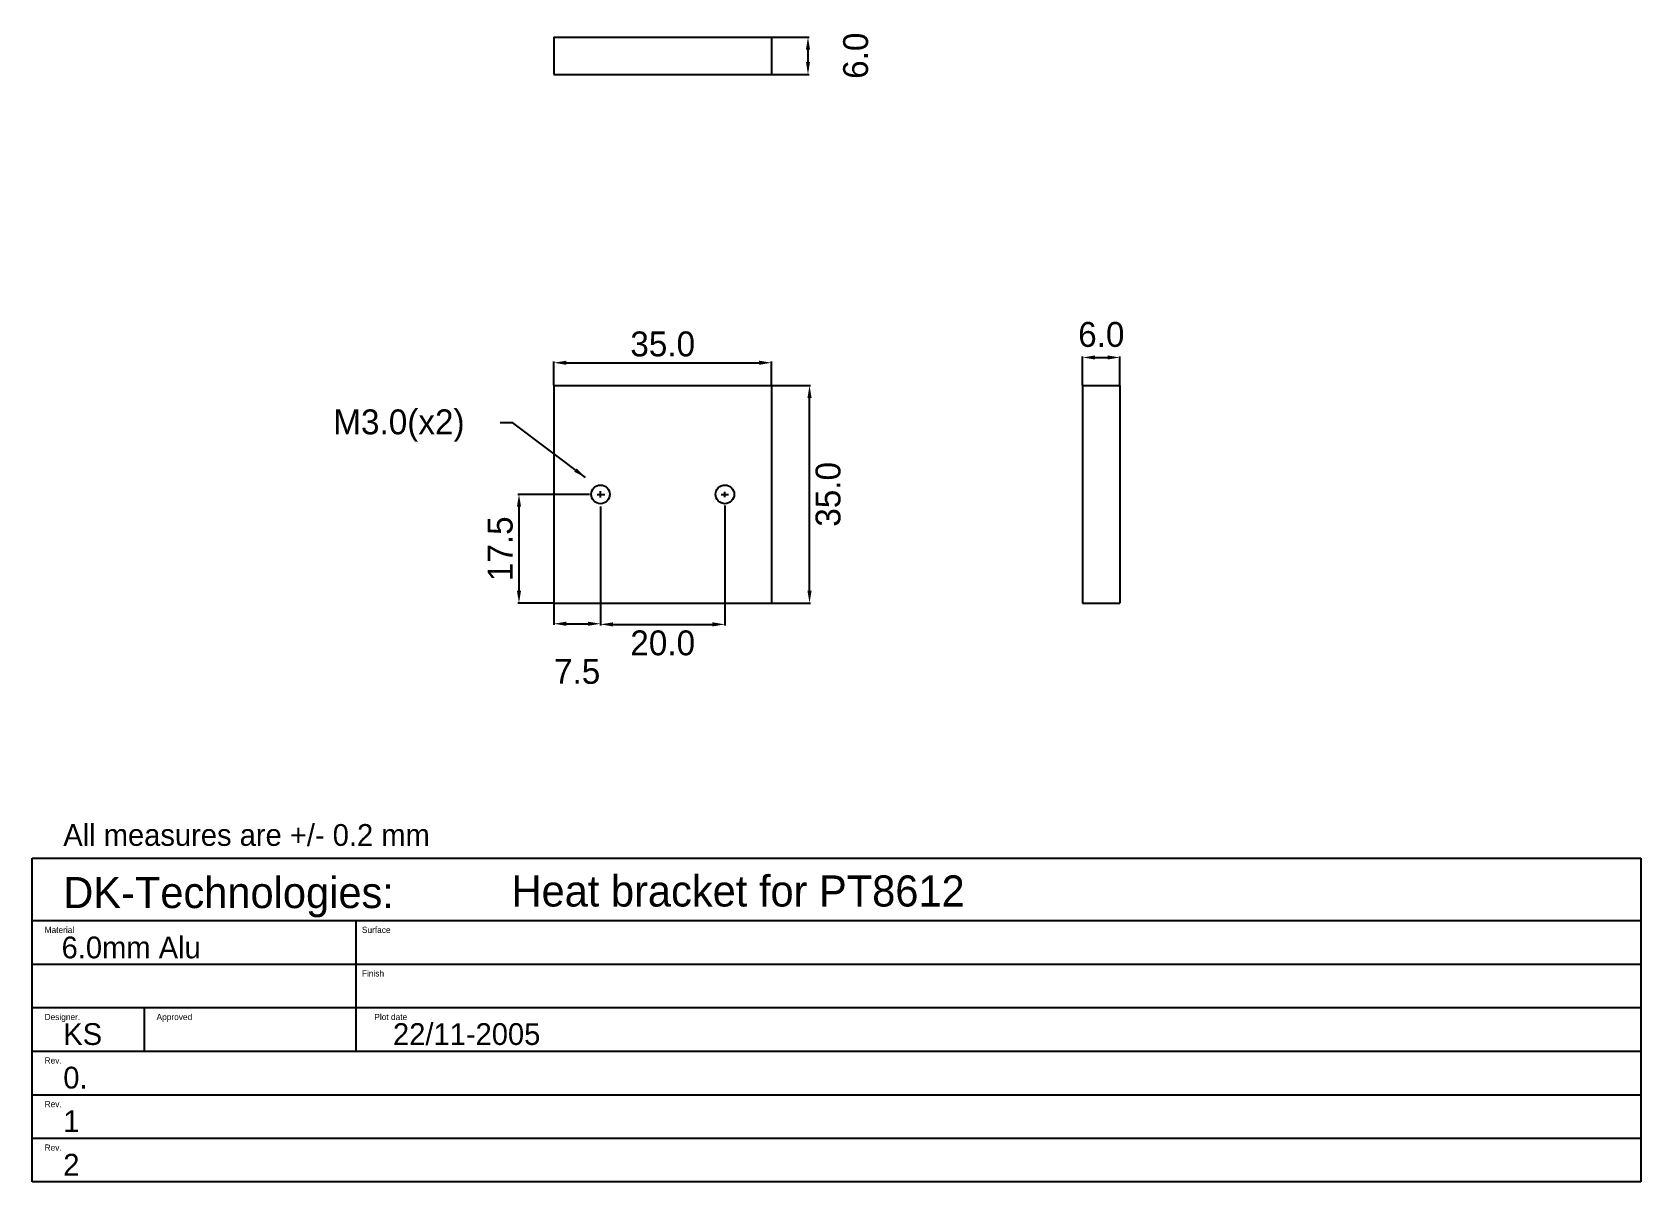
# Model space of a CAD drawing. Header units: millimetres. Extents: x 36 to 295, y 78 to 262.
import ezdxf

# ---------------------------------------------------------------- set-up
doc = ezdxf.new("R2010")
doc.units = ezdxf.units.MM
for name, color, linetype in [('kabinet_dim', 7, 'Continuous'), ('ramme', 4, 'Continuous'), ('ramme_head', 2, 'Continuous')]:
    doc.layers.add(name, color=color, linetype=linetype)
doc.dimstyles.new('DK-audio', dxfattribs={"dimtxt": 4, "dimasz": 2, "dimexe": 0.18, "dimexo": 0.0625, "dimgap": 1, "dimtad": 2, "dimdec": 1, "dimzin": 0, "dimdsep": 46, "dimtxsty": 'Standard', "dimcen": 5, "dimadec": 1, "dimazin": 0, "dimtfac": 1, "dimtdec": 1, "dimtofl": 0, "dimtmove": 2, "dimatfit": 3, "dimfxl": 0, "dimtolj": 1, "dimtzin": 0, "dimarcsym": 0})

# ---------------------------------------------------------------- blocks, each defined once
blk = doc.blocks.new('*D362')
at = {"layer": 'DEFPOINTS', "color": 0, "ltscale": 0.1}
for p in [(125.7, 188.1), (114.3, 170.6), (119.9, 170.6)]:
    blk.add_point(p, dxfattribs=at)
at = {"layer": 'kabinet_dim', "color": 0, "lineweight": -2, "ltscale": 0.1}
for p, q in [((125.64, 188.1), (114.12, 188.1)), ((114.3, 186.1), (114.3, 172.6)), ((119.84, 170.6), (114.12, 170.6))]:
    blk.add_line(p, q, dxfattribs=at)
at = {"layer": 'kabinet_dim', "color": 0, "ltscale": 0.1}
for points in [[(113.97, 186.1), (114.63, 186.1), (114.3, 188.1)], [(113.97, 172.6), (114.63, 172.6), (114.3, 170.6)]]:
    blk.add_solid(points, dxfattribs=at)
at = {"layer": 'kabinet_dim', "color": 0, "ltscale": 0.1, "insert": (111.3, 179.35), "char_height": 4, "attachment_point": 5, "rotation": 90}
blk.add_mtext('\\A1;17.5', dxfattribs=at)
blk = doc.blocks.new('*D363')
at = {"layer": 'DEFPOINTS', "color": 0, "ltscale": 0.1}
for p in [(127.4, 186.2), (119.9, 170.6), (127.4, 167.3)]:
    blk.add_point(p, dxfattribs=at)
at = {"layer": 'kabinet_dim', "color": 0, "lineweight": -2, "ltscale": 0.1}
for p, q in [((127.4, 186.14), (127.4, 167.12)), ((119.9, 170.54), (119.9, 167.12)), ((121.9, 167.3), (125.4, 167.3))]:
    blk.add_line(p, q, dxfattribs=at)
at = {"layer": 'kabinet_dim', "color": 0, "ltscale": 0.1}
for points in [[(121.9, 167.63), (121.9, 166.97), (119.9, 167.3)], [(125.4, 167.63), (125.4, 166.97), (127.4, 167.3)]]:
    blk.add_solid(points, dxfattribs=at)
at = {"layer": 'kabinet_dim', "color": 0, "ltscale": 0.1, "insert": (123.65, 159.62), "char_height": 4, "attachment_point": 5}
blk.add_mtext('\\A1;7.5', dxfattribs=at)
blk = doc.blocks.new('*D364')
at = {"layer": 'DEFPOINTS', "color": 0, "ltscale": 0.1}
for p in [(147.4, 186.35), (127.4, 170.6), (147.4, 167.2)]:
    blk.add_point(p, dxfattribs=at)
at = {"layer": 'kabinet_dim', "color": 0, "lineweight": -2, "ltscale": 0.1}
for p, q in [((147.4, 186.29), (147.4, 167.02)), ((127.4, 170.54), (127.4, 167.02)), ((129.4, 167.2), (145.4, 167.2))]:
    blk.add_line(p, q, dxfattribs=at)
at = {"layer": 'kabinet_dim', "color": 0, "ltscale": 0.1}
for points in [[(129.4, 167.53), (129.4, 166.87), (127.4, 167.2)], [(145.4, 167.53), (145.4, 166.87), (147.4, 167.2)]]:
    blk.add_solid(points, dxfattribs=at)
at = {"layer": 'kabinet_dim', "color": 0, "ltscale": 0.1, "insert": (137.4, 164.2), "char_height": 4, "attachment_point": 5}
blk.add_mtext('\\A1;20.0', dxfattribs=at)
blk = doc.blocks.new('*D365')
at = {"layer": 'DEFPOINTS', "color": 0, "ltscale": 0.1}
for p in [(154.9, 205.6), (161, 205.6), (154.9, 170.6)]:
    blk.add_point(p, dxfattribs=at)
at = {"layer": 'kabinet_dim', "color": 0, "lineweight": -2, "ltscale": 0.1}
for p, q in [((154.96, 205.6), (161.18, 205.6)), ((161, 172.6), (161, 203.6)), ((154.96, 170.6), (161.18, 170.6))]:
    blk.add_line(p, q, dxfattribs=at)
at = {"layer": 'kabinet_dim', "color": 0, "ltscale": 0.1}
for points in [[(160.67, 203.6), (161.33, 203.6), (161, 205.6)], [(160.67, 172.6), (161.33, 172.6), (161, 170.6)]]:
    blk.add_solid(points, dxfattribs=at)
at = {"layer": 'kabinet_dim', "color": 0, "ltscale": 0.1, "insert": (164, 188.1), "char_height": 4, "attachment_point": 5, "rotation": 90}
blk.add_mtext('\\A1;35.0', dxfattribs=at)
blk = doc.blocks.new('*D366')
at = {"layer": 'DEFPOINTS', "color": 0, "ltscale": 0.1}
for p in [(154.9, 209.25), (119.9, 205.6), (154.9, 205.6)]:
    blk.add_point(p, dxfattribs=at)
at = {"layer": 'kabinet_dim', "color": 0, "lineweight": -2, "ltscale": 0.1}
for p, q in [((119.9, 205.66), (119.9, 209.43)), ((121.9, 209.25), (152.9, 209.25)), ((154.9, 205.66), (154.9, 209.43))]:
    blk.add_line(p, q, dxfattribs=at)
at = {"layer": 'kabinet_dim', "color": 0, "ltscale": 0.1}
for points in [[(121.9, 209.58), (121.9, 208.92), (119.9, 209.25)], [(152.9, 209.58), (152.9, 208.92), (154.9, 209.25)]]:
    blk.add_solid(points, dxfattribs=at)
at = {"layer": 'kabinet_dim', "color": 0, "ltscale": 0.1, "insert": (137.4, 212.25), "char_height": 4, "attachment_point": 5}
blk.add_mtext('\\A1;35.0', dxfattribs=at)
blk = doc.blocks.new('*D367')
at = {"layer": 'DEFPOINTS', "color": 0, "ltscale": 0.1}
for p in [(210.9, 210.1), (204.9, 205.6), (210.9, 205.6)]:
    blk.add_point(p, dxfattribs=at)
at = {"layer": 'kabinet_dim', "color": 0, "lineweight": -2, "ltscale": 0.1}
for p, q in [((204.9, 205.66), (204.9, 210.28)), ((206.9, 210.1), (208.9, 210.1)), ((210.9, 205.66), (210.9, 210.28))]:
    blk.add_line(p, q, dxfattribs=at)
at = {"layer": 'kabinet_dim', "color": 0, "ltscale": 0.1}
for points in [[(206.9, 210.43), (206.9, 209.77), (204.9, 210.1)], [(208.9, 210.43), (208.9, 209.77), (210.9, 210.1)]]:
    blk.add_solid(points, dxfattribs=at)
at = {"layer": 'kabinet_dim', "color": 0, "ltscale": 0.1, "insert": (207.9, 213.78), "char_height": 4, "attachment_point": 5}
blk.add_mtext('\\A1;6.0', dxfattribs=at)
blk = doc.blocks.new('*D368')
at = {"layer": 'DEFPOINTS', "color": 0, "ltscale": 0.1}
for p in [(154.9, 261.6), (154.9, 255.6), (160.75, 255.6)]:
    blk.add_point(p, dxfattribs=at)
at = {"layer": 'kabinet_dim', "color": 0, "lineweight": -2, "ltscale": 0.1}
for p, q in [((154.96, 261.6), (160.93, 261.6)), ((160.75, 259.6), (160.75, 257.6)), ((154.96, 255.6), (160.93, 255.6))]:
    blk.add_line(p, q, dxfattribs=at)
at = {"layer": 'kabinet_dim', "color": 0, "ltscale": 0.1}
for points in [[(160.42, 259.6), (161.08, 259.6), (160.75, 261.6)], [(160.42, 257.6), (161.08, 257.6), (160.75, 255.6)]]:
    blk.add_solid(points, dxfattribs=at)
at = {"layer": 'kabinet_dim', "color": 0, "ltscale": 0.1, "insert": (168.43, 258.6), "char_height": 4, "attachment_point": 5, "rotation": 90}
blk.add_mtext('\\A1;6.0', dxfattribs=at)

msp = doc.modelspace()

# ---------------------------------------------------------------- linework, layer by layer
at = {"layer": 'ramme', "ltscale": 0.1}
for p, q in [((119.9, 261.6), (154.9, 261.6)), ((119.9, 261.6), (119.9, 255.6)), ((154.9, 261.6), (154.9, 255.6)), ((119.9, 255.6), (154.9, 255.6)), ((119.9, 205.6), (119.9, 170.6)), ((119.9, 205.6), (154.9, 205.6)), ((154.9, 205.6), (154.9, 170.6)), ((204.9, 205.6), (204.9, 170.6)), ((204.9, 205.6), (210.9, 205.6)), ((210.9, 205.6), (210.9, 170.6)), ((126.85, 188.1), (128.1, 188.1)), ((127.4, 187.6), (127.4, 188.6)), ((146.8, 188.1), (147.95, 188.1)), ((147.4, 187.65), (147.4, 188.5)), ((119.9, 170.6), (154.9, 170.6)), ((204.9, 170.6), (210.9, 170.6))]:
    msp.add_line(p, q, dxfattribs=at)
for centre in [(127.4, 188.1), (147.4, 188.1)]:
    msp.add_circle(centre, 1.5, dxfattribs=at)
at = {"layer": 'ramme_head'}
for p, q in [((36.05, 77.6), (36.05, 129.6)), ((36.05, 129.6), (294.62, 129.6)), ((294.62, 129.6), (294.62, 77.6)), ((294.62, 77.6), (36.05, 77.6))]:
    msp.add_line(p, q, dxfattribs=at)
at = {"layer": 'ramme_head', "color": 2}
for p, q in [((36.05, 119.6), (294.62, 119.6)), ((88.05, 119.6), (88.05, 112.6)), ((36.05, 112.6), (294.62, 112.6)), ((88.05, 112.6), (88.05, 105.6)), ((36.05, 105.6), (294.62, 105.6)), ((54.05, 105.6), (54.05, 98.6)), ((88.05, 105.6), (88.05, 98.6)), ((36.05, 98.6), (294.62, 98.6)), ((36.05, 91.6), (294.62, 91.6)), ((36.05, 84.6), (294.62, 84.6))]:
    msp.add_line(p, q, dxfattribs=at)

# ---------------------------------------------------------------- texts
at = {"layer": 'kabinet_dim', "ltscale": 0.1, "insert": (84.45, 201.75), "char_height": 4, "width": 2, "attachment_point": 1}
msp.add_mtext('M3.0(x2)', dxfattribs=at)
at = {"layer": 'ramme_head', "color": 2}
for s, p in [('All measures are +/- 0.2 mm', (41.05, 131.6)), ('6.0mm Alu', (40.78, 113.52)), ('KS', (41.05, 99.6)), ('22/11-2005', (94.05, 99.6)), ('0.', (41.05, 92.6)), ('1', (41.05, 85.6)), ('2 ', (41.05, 78.6))]:
    msp.add_text(s, height=3.5, dxfattribs=at).set_placement(p)
at = {"layer": 'ramme_head'}
for s, p in [('DK-Technologies:', (41.05, 121.6)), ('Heat bracket for PT8612', (113.1, 121.85))]:
    msp.add_text(s, height=5, dxfattribs=at).set_placement(p)
at = {"layer": 'ramme_head', "color": 7}
for s, p in [('Material', (38.05, 117.6)), ('Surface', (89.05, 117.6)), ('Finish', (89.05, 110.6)), ('Designer.', (38.05, 103.6)), ('Approved', (56.05, 103.6)), ('Plot date', (91.05, 103.6)), ('Rev.', (38.05, 96.6)), ('Rev.', (38.05, 89.6)), ('Rev.', (38.05, 82.6))]:
    msp.add_text(s, height=1, dxfattribs=at).set_placement(p)

# ---------------------------------------------------------------- dimensions: what is measured, and where the dimension line sits
at = {"layer": 'kabinet_dim', "ltscale": 0.1}
for base, p1, p2, picture, middle in [((160.75, 255.6), (154.9, 261.6), (154.9, 255.6), '*D368', (168.43, 258.6)), ((161, 205.6), (154.9, 170.6), (154.9, 205.6), '*D365', (164, 188.1)), ((114.3, 170.6), (125.7, 188.1), (119.9, 170.6), '*D362', (111.3, 179.35))]:
    dim = msp.add_linear_dim(base=base, p1=p1, p2=p2, angle=90, dimstyle='DK-audio', dxfattribs=at)
    dim.commit()
    dim.dimension.update_dxf_attribs({"geometry": picture, "text_midpoint": middle})
for base, p1, p2, picture, middle in [((154.9, 209.25), (119.9, 205.6), (154.9, 205.6), '*D366', (137.4, 212.25)), ((127.4, 167.3), (119.9, 170.6), (127.4, 186.2), '*D363', (123.65, 159.62)), ((147.4, 167.2), (127.4, 170.6), (147.4, 186.35), '*D364', (137.4, 164.2))]:
    dim = msp.add_linear_dim(base=base, p1=p1, p2=p2, dimstyle='DK-audio', dxfattribs=at)
    dim.commit()
    dim.dimension.update_dxf_attribs({"geometry": picture, "text_midpoint": middle})
dim = msp.add_aligned_dim(p1=(204.9, 205.6), p2=(210.9, 205.6), distance=4.5, dimstyle='DK-audio', dxfattribs=at)
dim.commit()
dim.dimension.update_dxf_attribs({"geometry": '*D367', "text_midpoint": (207.9, 213.78)})

# ---------------------------------------------------------------- leaders
at = {"layer": 'kabinet_dim', "ltscale": 0.1, "annotation_type": 0, "has_hookline": 1, "hookline_direction": 0, "text_width": 12, "horizontal_direction": (-1, 0, 0)}
msp.add_leader([(124.97, 190.8), (113.3, 199.58), (111.3, 199.58)], dimstyle='DK-audio', override={"dimgap": 0.5, "dimtad": 0}, dxfattribs=at)

doc.saveas('drawing.dxf')
